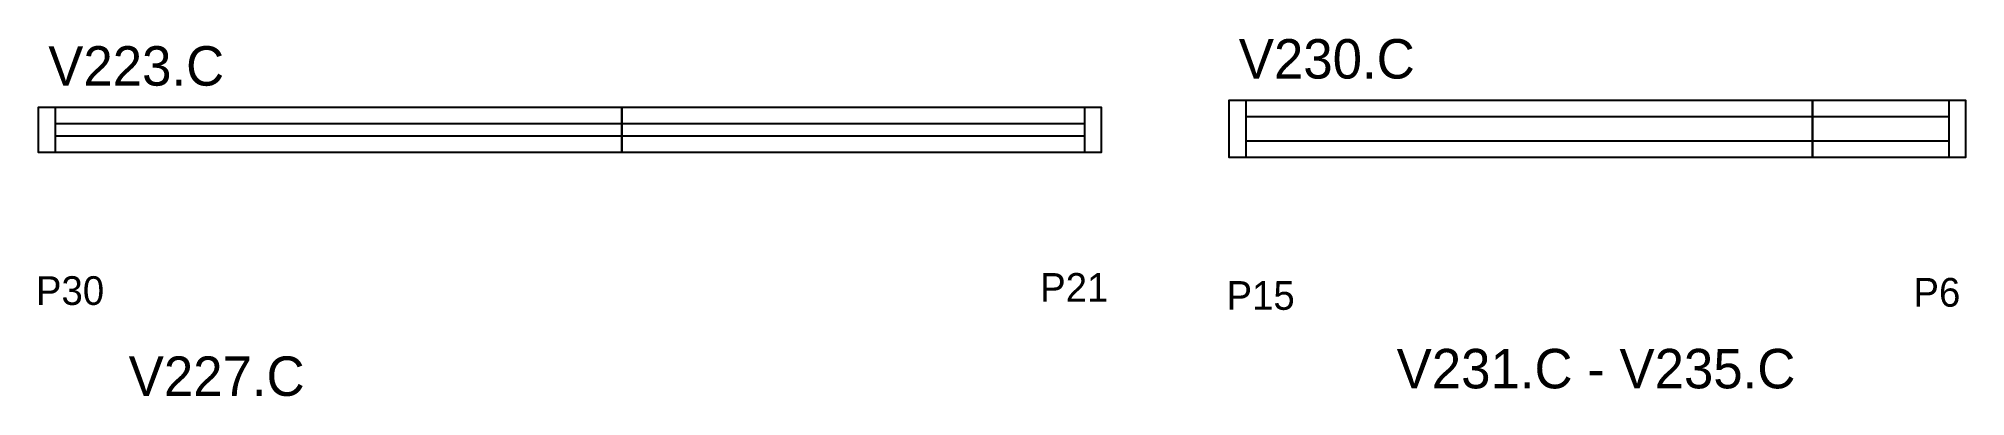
# Model space of a CAD drawing. Header units: metres. Extents: x 2141 to 2947, y 15941 to 16091.
import ezdxf

# ---------------------------------------------------------------- set-up
doc = ezdxf.new("R2010")
doc.units = ezdxf.units.M
for name, color, linetype in [('5', 7, 'Continuous'), ('NOMENCLATURA', 7, 'Continuous'), ('Painéis', 7, 'Continuous'), ('SARR_2.2x7', 7, 'Continuous')]:
    doc.layers.add(name, color=color, linetype=linetype)

msp = doc.modelspace()

# ---------------------------------------------------------------- linework, layer by layer
at = {"layer": 'Painéis', "color": 7, "lineweight": 25}
for points in [[(2883.34, 16041.46), (2639.34, 16041.46), (2639.34, 16065.46), (2883.34, 16065.46)], [(2883.34, 16065.46), (2947.34, 16065.46), (2947.34, 16041.46), (2883.34, 16041.46)], [(2385.34, 16043.5), (2141.34, 16043.5), (2141.34, 16062.5), (2385.34, 16062.5)], [(2385.34, 16062.5), (2585.84, 16062.5), (2585.84, 16043.5), (2385.34, 16043.5)]]:
    msp.add_lwpolyline(points, close=True, dxfattribs=at)
at = {"layer": 'SARR_2.2x7', "color": 7, "lineweight": 25}
for p, q in [((2646.34, 16065.46), (2646.34, 16041.46)), ((2940.34, 16065.46), (2940.34, 16041.46)), ((2148.34, 16062.5), (2148.34, 16043.5)), ((2578.84, 16062.5), (2578.84, 16043.5)), ((2883.34, 16058.46), (2646.34, 16058.46)), ((2940.34, 16058.46), (2883.34, 16058.46)), ((2385.34, 16055.5), (2148.34, 16055.5)), ((2148.34, 16050.5), (2385.34, 16050.5)), ((2578.84, 16055.5), (2385.34, 16055.5)), ((2385.34, 16050.5), (2578.84, 16050.5)), ((2646.34, 16048.46), (2883.34, 16048.46)), ((2883.34, 16048.46), (2940.34, 16048.46))]:
    msp.add_line(p, q, dxfattribs=at)

# ---------------------------------------------------------------- texts
at = {"layer": '5', "color": 7, "lineweight": 25}
for s, p in [('P30', (2140.23, 15979.77)), ('P21', (2560.28, 15981.09)), ('P6', (2925.56, 15979.05)), ('P15', (2638.23, 15977.73))]:
    msp.add_text(s, height=12, dxfattribs=at).set_placement(p)
at = {"layer": 'NOMENCLATURA', "color": 7, "lineweight": 25}
for s, p in [('V223.C', (2145.4, 16071.48)), ('V230.C', (2643.4, 16074.44)), ('V231.C - V235.C', (2709.41, 15944.88)), ('V227.C', (2179.05, 15941.73))]:
    msp.add_text(s, height=16.5, dxfattribs=at).set_placement(p)

doc.saveas('drawing.dxf')
